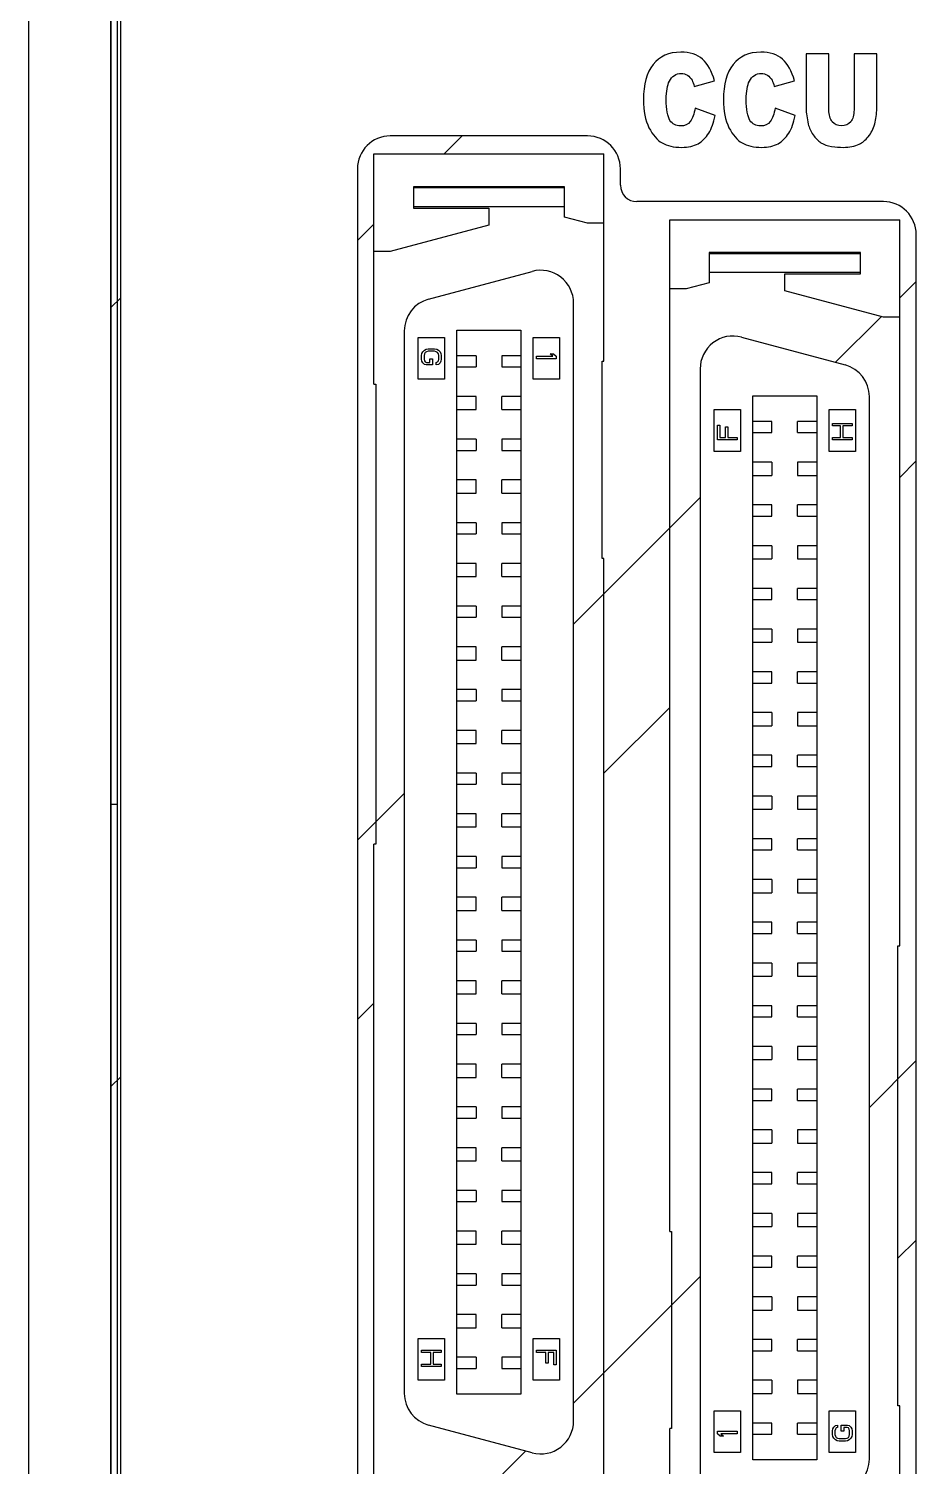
# Model space of a CAD drawing. Header units: inches. Extents: x 0 to 337, y 0 to 130.
# Drawn here: x 0 to 27, y 23.62 to 67.36 of the extents above; entities that cross this region are included whole.
import ezdxf

# ---------------------------------------------------------------- set-up
doc = ezdxf.new("R2010")
doc.units = ezdxf.units.IN
doc.header["$LTSCALE"] = 3.63
doc.header["$MEASUREMENT"] = 0
for name, color, linetype in [('BRE716_PCB_ADXF_CONTINUOUS_LINE', 7, 'CONTINUOUS'), ('BREJ710_4_00DXF_CONTINUOUS_LINE', 7, 'CONTINUOUS'), ('BSMJ712_4_00DXF_CONTINUOUS_LINE', 7, 'CONTINUOUS'), ('TE_1734101_5DXF_CONTINUOUS_LINE', 7, 'CONTINUOUS')]:
    doc.layers.add(name, color=color, linetype=linetype)

msp = doc.modelspace()

# ---------------------------------------------------------------- linework, layer by layer
at = {"layer": 'BRE716_PCB_ADXF_CONTINUOUS_LINE', "color": 7, "linetype": 'Continuous'}
msp.add_line((2.7, 16), (2.7, 114), dxfattribs=at)
at = {"layer": 'BREJ710_4_00DXF_CONTINUOUS_LINE', "color": 7, "linetype": 'Continuous'}
for p, q in [((2.8, 6.3), (2.8, 123.8)), ((17, 64.1), (11, 64.1)), ((10, 63.1), (10, 21)), ((18, 62.6), (18, 63.1)), ((26, 62.1), (18.5, 62.1)), ((27, 19), (27, 61.1)), ((2.7, 43.75), (2.5, 43.75))]:
    msp.add_line(p, q, dxfattribs=at)
at = {"layer": 'BREJ710_4_00DXF_CONTINUOUS_LINE', "color": 4, "linetype": 'Continuous'}
for p, q in [((23.652, 66.6), (23.652, 64.931)), ((24.343, 66.6), (23.652, 66.6)), ((24.343, 64.891), (24.343, 66.6)), ((25.108, 66.6), (25.108, 64.891)), ((25.799, 66.6), (25.108, 66.6)), ((25.799, 64.931), (25.799, 66.6)), ((20.248, 65.607), (20.859, 65.777)), ((22.682, 65.607), (23.293, 65.777)), ((20.88, 64.717), (20.274, 64.946)), ((23.314, 64.717), (22.708, 64.946))]:
    msp.add_line(p, q, dxfattribs=at)
at = {"layer": 'BREJ710_4_00DXF_CONTINUOUS_LINE', "color": 2, "linetype": 'Continuous'}
for p, q in [((12.634, 63.55), (13.184, 64.1)), ((10, 60.916), (10.5, 61.416)), ((26.5, 59.168), (27, 59.668)), ((2.5, 58.876), (2.8, 59.176)), ((24.542, 57.21), (25.93, 58.598)), ((26.5, 53.708), (27, 54.208)), ((16.575, 49.243), (20.425, 53.093)), ((17.5, 44.708), (19.5, 46.708)), ((10, 42.668), (11.425, 44.093)), ((10, 37.208), (10.5, 37.708)), ((25.575, 34.536), (27, 35.961)), ((2.5, 35.168), (2.8, 35.468)), ((26.445, 29.945), (27, 30.5)), ((16.575, 25.536), (20.425, 29.386)), ((13.729, 22.689), (15.117, 24.077))]:
    msp.add_line(p, q, dxfattribs=at)
at = {"layer": 'BREJ710_4_00DXF_CONTINUOUS_LINE', "color": 7, "linetype": 'Continuous'}
for centre, radius, start, end in [((11, 63.1), 1, 90, 180), ((17, 63.1), 1, 0, 90), ((18.5, 62.6), 0.5, 180, 270), ((26, 61.1), 1, 0, 90)]:
    msp.add_arc(centre, radius, start, end, dxfattribs=at)
at = {"layer": 'BREJ710_4_00DXF_CONTINUOUS_LINE', "color": 4, "linetype": 'Continuous'}
for points in [[(19.834, 66.648), (19.473, 66.648), (19.193, 66.522), (18.996, 66.273)], [(20.498, 66.433), (20.336, 66.575), (20.115, 66.648), (19.834, 66.648)], [(22.268, 66.648), (21.907, 66.648), (21.627, 66.522), (21.43, 66.273)], [(22.932, 66.433), (22.77, 66.575), (22.549, 66.648), (22.268, 66.648)], [(18.996, 66.273), (18.799, 66.025), (18.701, 65.67), (18.701, 65.206)], [(20.859, 65.777), (20.779, 66.071), (20.66, 66.291), (20.498, 66.433)], [(21.43, 66.273), (21.233, 66.025), (21.135, 65.67), (21.135, 65.206)], [(23.293, 65.777), (23.213, 66.071), (23.094, 66.291), (22.932, 66.433)], [(19.395, 65.211), (19.395, 65.462), (19.426, 65.645), (19.489, 65.764)], [(19.489, 65.764), (19.572, 65.92), (19.693, 66), (19.85, 66)], [(19.85, 66), (19.919, 66), (19.982, 65.981), (20.038, 65.946)], [(20.038, 65.946), (20.093, 65.911), (20.141, 65.859), (20.18, 65.793)], [(20.18, 65.793), (20.203, 65.754), (20.226, 65.691), (20.248, 65.607)], [(21.829, 65.211), (21.829, 65.462), (21.86, 65.645), (21.923, 65.764)], [(21.923, 65.764), (22.006, 65.92), (22.127, 66), (22.284, 66)], [(22.284, 66), (22.353, 66), (22.416, 65.981), (22.472, 65.946)], [(22.472, 65.946), (22.527, 65.911), (22.575, 65.859), (22.614, 65.793)], [(22.614, 65.793), (22.637, 65.754), (22.66, 65.691), (22.682, 65.607)], [(18.701, 65.206), (18.701, 64.858), (18.756, 64.574), (18.869, 64.35)], [(19.508, 64.573), (19.432, 64.688), (19.395, 64.902), (19.395, 65.211)], [(21.135, 65.206), (21.135, 64.858), (21.19, 64.574), (21.303, 64.35)], [(21.942, 64.573), (21.866, 64.688), (21.829, 64.902), (21.829, 65.211)], [(20.274, 64.946), (20.243, 64.768), (20.193, 64.633), (20.126, 64.541)], [(22.708, 64.946), (22.677, 64.768), (22.627, 64.633), (22.56, 64.541)], [(23.652, 64.931), (23.652, 64.793), (23.673, 64.637), (23.716, 64.457)], [(24.443, 64.533), (24.376, 64.619), (24.343, 64.738), (24.343, 64.891)], [(25.108, 64.891), (25.108, 64.736), (25.073, 64.616), (25.006, 64.532)], [(25.736, 64.463), (25.777, 64.61), (25.799, 64.765), (25.799, 64.931)], [(18.869, 64.35), (18.981, 64.129), (19.114, 63.972), (19.268, 63.885)], [(19.826, 64.402), (19.688, 64.402), (19.583, 64.459), (19.508, 64.573)], [(20.126, 64.541), (20.058, 64.447), (19.957, 64.402), (19.826, 64.402)], [(20.688, 64.184), (20.775, 64.325), (20.839, 64.503), (20.88, 64.717)], [(21.303, 64.35), (21.415, 64.129), (21.548, 63.972), (21.703, 63.885)], [(22.26, 64.402), (22.122, 64.402), (22.017, 64.459), (21.942, 64.573)], [(22.56, 64.541), (22.492, 64.447), (22.391, 64.402), (22.26, 64.402)], [(23.122, 64.184), (23.209, 64.325), (23.273, 64.503), (23.314, 64.717)], [(23.716, 64.457), (23.742, 64.346), (23.791, 64.239), (23.863, 64.135)], [(24.726, 64.405), (24.605, 64.405), (24.511, 64.447), (24.443, 64.533)], [(25.006, 64.532), (24.938, 64.447), (24.845, 64.405), (24.726, 64.405)], [(25.542, 64.077), (25.631, 64.188), (25.695, 64.316), (25.736, 64.463)], [(19.268, 63.885), (19.422, 63.798), (19.621, 63.752), (19.866, 63.752)], [(20.361, 63.861), (20.491, 63.934), (20.599, 64.041), (20.688, 64.184)], [(21.703, 63.885), (21.857, 63.798), (22.055, 63.752), (22.3, 63.752)], [(22.795, 63.861), (22.925, 63.934), (23.033, 64.041), (23.122, 64.184)], [(23.863, 64.135), (23.935, 64.031), (24.014, 63.951), (24.101, 63.893)], [(24.101, 63.893), (24.187, 63.836), (24.295, 63.8), (24.424, 63.781)], [(25.265, 63.846), (25.362, 63.89), (25.453, 63.966), (25.542, 64.077)], [(19.866, 63.752), (20.066, 63.752), (20.231, 63.789), (20.361, 63.861)], [(22.3, 63.752), (22.5, 63.752), (22.665, 63.789), (22.795, 63.861)], [(24.424, 63.781), (24.552, 63.762), (24.671, 63.752), (24.781, 63.752)], [(24.781, 63.752), (24.969, 63.752), (25.131, 63.785), (25.265, 63.846)]]:
    msp.add_open_spline(points, degree=3, dxfattribs=at)
at = {"layer": 'BSMJ712_4_00DXF_CONTINUOUS_LINE', "color": 7, "linetype": 'Continuous'}
for p, q in [((0, 0), (0, 130)), ((2.5, 130), (2.5, 0)), ((2.5, 0), (2.5, 130))]:
    msp.add_line(p, q, dxfattribs=at)
at = {"layer": 'TE_1734101_5DXF_CONTINUOUS_LINE', "color": 7, "linetype": 'Continuous'}
for p, q in [((10.5, 56.55), (10.5, 63.55)), ((10.5, 63.55), (17.5, 63.55)), ((17.5, 57.24), (17.5, 63.55)), ((11.7, 62.555), (11.7, 61.905)), ((16.3, 62.555), (11.7, 62.555)), ((16.3, 62.516), (11.7, 62.516)), ((16.3, 61.63), (16.3, 62.555)), ((16.3, 61.944), (11.7, 61.944)), ((11.7, 61.905), (14, 61.905)), ((14, 61.905), (14, 61.383)), ((14, 61.383), (11, 60.579)), ((17, 61.442), (16.3, 61.63)), ((17.5, 61.442), (17, 61.442)), ((19.5, 30.76), (19.5, 61.55)), ((19.5, 61.55), (26.5, 61.55)), ((26.5, 39.45), (26.5, 61.55)), ((11, 60.579), (10.5, 60.579)), ((20.7, 60.555), (20.7, 59.63)), ((25.3, 60.555), (20.7, 60.555)), ((25.3, 60.516), (20.7, 60.516)), ((25.3, 59.905), (25.3, 60.555)), ((12.166, 59.132), (15.316, 59.976)), ((25.3, 59.944), (20.7, 59.944)), ((20.7, 59.63), (20, 59.442)), ((23, 59.383), (23, 59.905)), ((23, 59.905), (25.3, 59.905)), ((20, 59.442), (19.5, 59.442)), ((26, 58.579), (23, 59.383)), ((16.575, 24.99), (16.575, 59.01)), ((13.025, 25.81), (13.025, 58.19)), ((13.025, 58.19), (14.975, 58.19)), ((14.975, 58.19), (14.975, 25.81)), ((26.5, 58.579), (26, 58.579)), ((11.425, 58.166), (11.425, 25.834)), ((11.85, 56.7), (11.85, 57.97)), ((11.85, 57.97), (12.65, 57.97)), ((12.65, 57.97), (12.65, 56.7)), ((15.35, 56.7), (15.35, 57.97)), ((15.35, 57.97), (16.15, 57.97)), ((16.15, 57.97), (16.15, 56.7)), ((21.684, 57.976), (24.834, 57.132)), ((11.95, 57.42), (11.963, 57.482)), ((11.95, 57.308), (11.95, 57.42)), ((11.963, 57.245), (11.95, 57.308)), ((11.963, 57.482), (11.988, 57.533)), ((11.988, 57.533), (12.039, 57.582)), ((12.039, 57.47), (12.027, 57.42)), ((12.027, 57.42), (12.027, 57.308)), ((12.027, 57.308), (12.039, 57.257)), ((12.039, 57.582), (12.09, 57.607)), ((12.065, 57.507), (12.039, 57.47)), ((12.103, 57.533), (12.065, 57.507)), ((12.09, 57.607), (12.154, 57.62)), ((12.154, 57.545), (12.103, 57.533)), ((12.154, 57.62), (12.346, 57.62)), ((12.346, 57.545), (12.154, 57.545)), ((12.205, 57.207), (12.205, 57.32)), ((12.205, 57.32), (12.282, 57.32)), ((12.282, 57.32), (12.282, 57.132)), ((12.346, 57.62), (12.41, 57.607)), ((12.397, 57.533), (12.346, 57.545)), ((12.435, 57.507), (12.397, 57.533)), ((12.41, 57.607), (12.461, 57.582)), ((12.461, 57.47), (12.435, 57.507)), ((12.461, 57.582), (12.512, 57.533)), ((12.473, 57.42), (12.461, 57.47)), ((12.461, 57.257), (12.473, 57.308)), ((12.473, 57.308), (12.473, 57.42)), ((12.512, 57.533), (12.537, 57.482)), ((12.537, 57.482), (12.55, 57.42)), ((12.55, 57.308), (12.537, 57.245)), ((12.55, 57.42), (12.55, 57.308)), ((13.61, 57.41), (13.025, 57.41)), ((13.61, 57.41), (13.61, 57.07)), ((14.39, 57.41), (14.39, 57.07)), ((14.975, 57.41), (14.39, 57.41)), ((15.45, 57.32), (15.45, 57.395)), ((15.45, 57.395), (15.948, 57.395)), ((16.05, 57.32), (15.45, 57.32)), ((15.948, 57.395), (15.859, 57.47)), ((15.859, 57.47), (15.961, 57.47)), ((15.961, 57.47), (16.05, 57.395)), ((16.05, 57.395), (16.05, 57.32)), ((11.988, 57.195), (11.963, 57.245)), ((12.039, 57.145), (11.988, 57.195)), ((12.039, 57.257), (12.065, 57.22)), ((12.09, 57.132), (12.039, 57.145)), ((12.065, 57.22), (12.103, 57.207)), ((12.282, 57.132), (12.09, 57.132)), ((12.103, 57.207), (12.205, 57.207)), ((12.397, 57.207), (12.435, 57.22)), ((12.397, 57.132), (12.397, 57.207)), ((12.461, 57.145), (12.397, 57.132)), ((12.435, 57.22), (12.461, 57.257)), ((12.512, 57.195), (12.461, 57.145)), ((12.537, 57.245), (12.512, 57.195)), ((13.025, 57.07), (13.61, 57.07)), ((14.39, 57.07), (14.975, 57.07)), ((17.445, 51.24), (17.445, 57.24)), ((17.445, 57.24), (17.5, 57.24)), ((20.425, 57.01), (20.425, 22.99)), ((10.5, 56.55), (10.555, 56.55)), ((10.555, 56.55), (10.555, 42.55)), ((12.65, 56.7), (11.85, 56.7)), ((16.15, 56.7), (15.35, 56.7)), ((13.61, 56.17), (13.025, 56.17)), ((13.61, 55.77), (13.61, 56.17)), ((14.39, 55.77), (14.39, 56.17)), ((14.975, 56.17), (14.39, 56.17)), ((22.025, 23.81), (22.025, 56.19)), ((22.025, 56.19), (23.975, 56.19)), ((23.975, 56.19), (23.975, 23.81)), ((25.575, 23.834), (25.575, 56.166)), ((13.025, 55.77), (13.61, 55.77)), ((14.39, 55.77), (14.975, 55.77)), ((20.85, 54.5), (20.85, 55.77)), ((20.85, 55.77), (21.65, 55.77)), ((21.65, 55.77), (21.65, 54.5)), ((24.35, 54.5), (24.35, 55.77)), ((24.35, 55.77), (25.15, 55.77)), ((25.15, 55.77), (25.15, 54.5)), ((20.95, 54.85), (20.95, 55.3)), ((20.95, 55.3), (21.027, 55.3)), ((21.027, 55.3), (21.027, 54.925)), ((21.193, 54.925), (21.193, 55.25)), ((21.193, 55.25), (21.269, 55.25)), ((21.269, 55.25), (21.269, 54.925)), ((22.61, 55.41), (22.025, 55.41)), ((22.61, 55.07), (22.61, 55.41)), ((23.39, 55.07), (23.39, 55.41)), ((23.975, 55.41), (23.39, 55.41)), ((24.45, 55.275), (24.45, 55.35)), ((24.45, 55.35), (25.05, 55.35)), ((24.693, 55.275), (24.45, 55.275)), ((24.693, 54.925), (24.693, 55.275)), ((24.769, 55.275), (24.769, 54.925)), ((25.05, 55.275), (24.769, 55.275)), ((25.05, 55.35), (25.05, 55.275)), ((13.61, 54.87), (13.025, 54.87)), ((13.61, 54.87), (13.61, 54.53)), ((14.39, 54.87), (14.39, 54.53)), ((14.975, 54.87), (14.39, 54.87)), ((21.55, 54.85), (20.95, 54.85)), ((21.027, 54.925), (21.193, 54.925)), ((21.269, 54.925), (21.55, 54.925)), ((21.55, 54.925), (21.55, 54.85)), ((22.025, 55.07), (22.61, 55.07)), ((23.39, 55.07), (23.975, 55.07)), ((24.45, 54.85), (24.45, 54.925)), ((24.45, 54.925), (24.693, 54.925)), ((25.05, 54.85), (24.45, 54.85)), ((24.769, 54.925), (25.05, 54.925)), ((25.05, 54.925), (25.05, 54.85)), ((13.025, 54.53), (13.61, 54.53)), ((14.39, 54.53), (14.975, 54.53)), ((21.65, 54.5), (20.85, 54.5)), ((25.15, 54.5), (24.35, 54.5)), ((22.61, 54.17), (22.025, 54.17)), ((22.61, 54.17), (22.61, 53.77)), ((23.39, 54.17), (23.39, 53.77)), ((23.975, 54.17), (23.39, 54.17)), ((13.61, 53.63), (13.025, 53.63)), ((13.61, 53.23), (13.61, 53.63)), ((14.39, 53.23), (14.39, 53.63)), ((14.975, 53.63), (14.39, 53.63)), ((22.025, 53.77), (22.61, 53.77)), ((23.39, 53.77), (23.975, 53.77)), ((13.025, 53.23), (13.61, 53.23)), ((14.39, 53.23), (14.975, 53.23)), ((22.61, 52.87), (22.025, 52.87)), ((22.025, 52.53), (22.61, 52.53)), ((22.61, 52.53), (22.61, 52.87)), ((23.39, 52.53), (23.39, 52.87)), ((23.975, 52.87), (23.39, 52.87)), ((23.39, 52.53), (23.975, 52.53)), ((13.61, 52.33), (13.025, 52.33)), ((13.61, 52.33), (13.61, 51.99)), ((14.39, 52.33), (14.39, 51.99)), ((14.975, 52.33), (14.39, 52.33)), ((13.025, 51.99), (13.61, 51.99)), ((14.39, 51.99), (14.975, 51.99)), ((22.61, 51.63), (22.025, 51.63)), ((22.61, 51.63), (22.61, 51.23)), ((23.39, 51.63), (23.39, 51.23)), ((23.975, 51.63), (23.39, 51.63)), ((17.5, 51.24), (17.445, 51.24)), ((17.5, 20.45), (17.5, 51.24)), ((22.025, 51.23), (22.61, 51.23)), ((23.39, 51.23), (23.975, 51.23)), ((13.61, 51.09), (13.025, 51.09)), ((13.61, 50.69), (13.61, 51.09)), ((14.39, 50.69), (14.39, 51.09)), ((14.975, 51.09), (14.39, 51.09)), ((13.025, 50.69), (13.61, 50.69)), ((14.39, 50.69), (14.975, 50.69)), ((22.61, 50.33), (22.025, 50.33)), ((22.61, 49.99), (22.61, 50.33)), ((23.39, 49.99), (23.39, 50.33)), ((23.975, 50.33), (23.39, 50.33)), ((22.025, 49.99), (22.61, 49.99)), ((23.39, 49.99), (23.975, 49.99)), ((13.61, 49.79), (13.025, 49.79)), ((13.025, 49.45), (13.61, 49.45)), ((13.61, 49.79), (13.61, 49.45)), ((14.39, 49.79), (14.39, 49.45)), ((14.975, 49.79), (14.39, 49.79)), ((14.39, 49.45), (14.975, 49.45)), ((22.61, 49.09), (22.025, 49.09)), ((22.61, 49.09), (22.61, 48.69)), ((23.39, 49.09), (23.39, 48.69)), ((23.975, 49.09), (23.39, 49.09)), ((22.025, 48.69), (22.61, 48.69)), ((23.39, 48.69), (23.975, 48.69)), ((13.61, 48.55), (13.025, 48.55)), ((13.025, 48.15), (13.61, 48.15)), ((13.61, 48.15), (13.61, 48.55)), ((14.39, 48.15), (14.39, 48.55)), ((14.975, 48.55), (14.39, 48.55)), ((14.39, 48.15), (14.975, 48.15)), ((22.61, 47.79), (22.025, 47.79)), ((22.61, 47.45), (22.61, 47.79)), ((23.39, 47.45), (23.39, 47.79)), ((23.975, 47.79), (23.39, 47.79)), ((13.61, 47.25), (13.025, 47.25)), ((13.61, 47.25), (13.61, 46.91)), ((14.39, 47.25), (14.39, 46.91)), ((14.975, 47.25), (14.39, 47.25)), ((22.025, 47.45), (22.61, 47.45)), ((23.39, 47.45), (23.975, 47.45)), ((13.025, 46.91), (13.61, 46.91)), ((14.39, 46.91), (14.975, 46.91)), ((22.61, 46.55), (22.025, 46.55)), ((22.61, 46.55), (22.61, 46.15)), ((23.39, 46.55), (23.39, 46.15)), ((23.975, 46.55), (23.39, 46.55)), ((13.61, 46.01), (13.025, 46.01)), ((13.61, 45.61), (13.61, 46.01)), ((14.39, 45.61), (14.39, 46.01)), ((14.975, 46.01), (14.39, 46.01)), ((22.025, 46.15), (22.61, 46.15)), ((23.39, 46.15), (23.975, 46.15)), ((13.025, 45.61), (13.61, 45.61)), ((14.39, 45.61), (14.975, 45.61)), ((22.61, 45.25), (22.025, 45.25)), ((22.61, 44.91), (22.61, 45.25)), ((23.39, 44.91), (23.39, 45.25)), ((23.975, 45.25), (23.39, 45.25)), ((13.61, 44.71), (13.025, 44.71)), ((13.61, 44.71), (13.61, 44.37)), ((14.39, 44.71), (14.39, 44.37)), ((14.975, 44.71), (14.39, 44.71)), ((22.025, 44.91), (22.61, 44.91)), ((23.39, 44.91), (23.975, 44.91)), ((13.025, 44.37), (13.61, 44.37)), ((14.39, 44.37), (14.975, 44.37)), ((22.61, 44.01), (22.025, 44.01)), ((22.61, 44.01), (22.61, 43.61)), ((23.39, 44.01), (23.39, 43.61)), ((23.975, 44.01), (23.39, 44.01)), ((13.61, 43.47), (13.025, 43.47)), ((13.61, 43.07), (13.61, 43.47)), ((14.39, 43.07), (14.39, 43.47)), ((14.975, 43.47), (14.39, 43.47)), ((22.025, 43.61), (22.61, 43.61)), ((23.39, 43.61), (23.975, 43.61)), ((13.025, 43.07), (13.61, 43.07)), ((14.39, 43.07), (14.975, 43.07)), ((10.5, 20.45), (10.5, 42.55)), ((10.555, 42.55), (10.5, 42.55)), ((22.61, 42.71), (22.025, 42.71)), ((22.61, 42.37), (22.61, 42.71)), ((23.39, 42.37), (23.39, 42.71)), ((23.975, 42.71), (23.39, 42.71)), ((13.61, 42.17), (13.025, 42.17)), ((13.61, 42.17), (13.61, 41.83)), ((14.39, 42.17), (14.39, 41.83)), ((14.975, 42.17), (14.39, 42.17)), ((22.025, 42.37), (22.61, 42.37)), ((23.39, 42.37), (23.975, 42.37)), ((13.025, 41.83), (13.61, 41.83)), ((14.39, 41.83), (14.975, 41.83)), ((22.61, 41.47), (22.025, 41.47)), ((22.61, 41.47), (22.61, 41.07)), ((23.39, 41.47), (23.39, 41.07)), ((23.975, 41.47), (23.39, 41.47)), ((13.61, 40.93), (13.025, 40.93)), ((13.61, 40.53), (13.61, 40.93)), ((14.39, 40.53), (14.39, 40.93)), ((14.975, 40.93), (14.39, 40.93)), ((22.025, 41.07), (22.61, 41.07)), ((23.39, 41.07), (23.975, 41.07)), ((13.025, 40.53), (13.61, 40.53)), ((14.39, 40.53), (14.975, 40.53)), ((22.61, 40.17), (22.025, 40.17)), ((22.025, 39.83), (22.61, 39.83)), ((22.61, 39.83), (22.61, 40.17)), ((23.39, 39.83), (23.39, 40.17)), ((23.975, 40.17), (23.39, 40.17)), ((23.39, 39.83), (23.975, 39.83)), ((13.61, 39.63), (13.025, 39.63)), ((13.61, 39.63), (13.61, 39.29)), ((14.39, 39.63), (14.39, 39.29)), ((14.975, 39.63), (14.39, 39.63)), ((26.445, 25.45), (26.445, 39.45)), ((26.445, 39.45), (26.5, 39.45)), ((13.025, 39.29), (13.61, 39.29)), ((14.39, 39.29), (14.975, 39.29)), ((22.61, 38.93), (22.025, 38.93)), ((22.025, 38.53), (22.61, 38.53)), ((22.61, 38.93), (22.61, 38.53)), ((23.39, 38.93), (23.39, 38.53)), ((23.975, 38.93), (23.39, 38.93)), ((23.39, 38.53), (23.975, 38.53)), ((13.61, 38.39), (13.025, 38.39)), ((13.61, 37.99), (13.61, 38.39)), ((14.39, 37.99), (14.39, 38.39)), ((14.975, 38.39), (14.39, 38.39)), ((13.025, 37.99), (13.61, 37.99)), ((14.39, 37.99), (14.975, 37.99)), ((22.61, 37.63), (22.025, 37.63)), ((22.61, 37.29), (22.61, 37.63)), ((23.39, 37.29), (23.39, 37.63)), ((23.975, 37.63), (23.39, 37.63)), ((22.025, 37.29), (22.61, 37.29)), ((23.39, 37.29), (23.975, 37.29)), ((13.61, 37.09), (13.025, 37.09)), ((13.025, 36.75), (13.61, 36.75)), ((13.61, 37.09), (13.61, 36.75)), ((14.39, 37.09), (14.39, 36.75)), ((14.975, 37.09), (14.39, 37.09)), ((14.39, 36.75), (14.975, 36.75)), ((22.61, 36.39), (22.025, 36.39)), ((22.61, 36.39), (22.61, 35.99)), ((23.39, 36.39), (23.39, 35.99)), ((23.975, 36.39), (23.39, 36.39)), ((22.025, 35.99), (22.61, 35.99)), ((23.39, 35.99), (23.975, 35.99)), ((13.61, 35.85), (13.025, 35.85)), ((13.025, 35.45), (13.61, 35.45)), ((13.61, 35.45), (13.61, 35.85)), ((14.39, 35.45), (14.39, 35.85)), ((14.975, 35.85), (14.39, 35.85)), ((14.39, 35.45), (14.975, 35.45)), ((22.61, 35.09), (22.025, 35.09)), ((22.61, 34.75), (22.61, 35.09)), ((23.39, 34.75), (23.39, 35.09)), ((23.975, 35.09), (23.39, 35.09)), ((22.025, 34.75), (22.61, 34.75)), ((23.39, 34.75), (23.975, 34.75)), ((13.61, 34.55), (13.025, 34.55)), ((13.025, 34.21), (13.61, 34.21)), ((13.61, 34.55), (13.61, 34.21)), ((14.39, 34.55), (14.39, 34.21)), ((14.975, 34.55), (14.39, 34.55)), ((14.39, 34.21), (14.975, 34.21)), ((22.61, 33.85), (22.025, 33.85)), ((22.61, 33.85), (22.61, 33.45)), ((23.39, 33.85), (23.39, 33.45)), ((23.975, 33.85), (23.39, 33.85)), ((13.61, 33.31), (13.025, 33.31)), ((13.61, 32.91), (13.61, 33.31)), ((14.39, 32.91), (14.39, 33.31)), ((14.975, 33.31), (14.39, 33.31)), ((22.025, 33.45), (22.61, 33.45)), ((23.39, 33.45), (23.975, 33.45)), ((13.025, 32.91), (13.61, 32.91)), ((14.39, 32.91), (14.975, 32.91)), ((22.61, 32.55), (22.025, 32.55)), ((22.61, 32.21), (22.61, 32.55)), ((23.39, 32.21), (23.39, 32.55)), ((23.975, 32.55), (23.39, 32.55)), ((13.61, 32.01), (13.025, 32.01)), ((13.61, 32.01), (13.61, 31.67)), ((14.39, 32.01), (14.39, 31.67)), ((14.975, 32.01), (14.39, 32.01)), ((22.025, 32.21), (22.61, 32.21)), ((23.39, 32.21), (23.975, 32.21)), ((13.025, 31.67), (13.61, 31.67)), ((14.39, 31.67), (14.975, 31.67)), ((22.61, 31.31), (22.025, 31.31)), ((22.61, 31.31), (22.61, 30.91)), ((23.39, 31.31), (23.39, 30.91)), ((23.975, 31.31), (23.39, 31.31)), ((13.61, 30.77), (13.025, 30.77)), ((13.61, 30.37), (13.61, 30.77)), ((14.39, 30.37), (14.39, 30.77)), ((14.975, 30.77), (14.39, 30.77)), ((19.5, 30.76), (19.555, 30.76)), ((19.555, 30.76), (19.555, 24.76)), ((22.025, 30.91), (22.61, 30.91)), ((23.39, 30.91), (23.975, 30.91)), ((13.025, 30.37), (13.61, 30.37)), ((14.39, 30.37), (14.975, 30.37)), ((22.61, 30.01), (22.025, 30.01)), ((22.61, 29.67), (22.61, 30.01)), ((23.39, 29.67), (23.39, 30.01)), ((23.975, 30.01), (23.39, 30.01)), ((13.61, 29.47), (13.025, 29.47)), ((13.61, 29.47), (13.61, 29.13)), ((14.39, 29.47), (14.39, 29.13)), ((14.975, 29.47), (14.39, 29.47)), ((22.025, 29.67), (22.61, 29.67)), ((23.39, 29.67), (23.975, 29.67)), ((13.025, 29.13), (13.61, 29.13)), ((14.39, 29.13), (14.975, 29.13)), ((22.61, 28.77), (22.025, 28.77)), ((22.61, 28.77), (22.61, 28.37)), ((23.39, 28.77), (23.39, 28.37)), ((23.975, 28.77), (23.39, 28.77)), ((13.61, 28.23), (13.025, 28.23)), ((13.61, 27.83), (13.61, 28.23)), ((14.39, 27.83), (14.39, 28.23)), ((14.975, 28.23), (14.39, 28.23)), ((22.025, 28.37), (22.61, 28.37)), ((23.39, 28.37), (23.975, 28.37)), ((13.025, 27.83), (13.61, 27.83)), ((14.39, 27.83), (14.975, 27.83)), ((11.85, 26.23), (11.85, 27.5)), ((11.85, 27.5), (12.65, 27.5)), ((11.95, 27.075), (11.95, 27.15)), ((11.95, 27.15), (12.55, 27.15)), ((12.55, 27.15), (12.55, 27.075)), ((12.65, 27.5), (12.65, 26.23)), ((15.35, 26.23), (15.35, 27.5)), ((15.35, 27.5), (16.15, 27.5)), ((15.45, 27.075), (15.45, 27.15)), ((15.45, 27.15), (16.05, 27.15)), ((16.05, 27.15), (16.05, 26.7)), ((16.15, 27.5), (16.15, 26.23)), ((22.61, 27.47), (22.025, 27.47)), ((22.025, 27.13), (22.61, 27.13)), ((22.61, 27.13), (22.61, 27.47)), ((23.39, 27.13), (23.39, 27.47)), ((23.975, 27.47), (23.39, 27.47)), ((23.39, 27.13), (23.975, 27.13)), ((12.231, 27.075), (11.95, 27.075)), ((11.95, 26.65), (11.95, 26.725)), ((11.95, 26.725), (12.231, 26.725)), ((12.231, 26.725), (12.231, 27.075)), ((12.307, 27.075), (12.307, 26.725)), ((12.55, 27.075), (12.307, 27.075)), ((12.307, 26.725), (12.55, 26.725)), ((12.55, 26.725), (12.55, 26.65)), ((13.61, 26.93), (13.025, 26.93)), ((13.61, 26.93), (13.61, 26.59)), ((14.39, 26.93), (14.39, 26.59)), ((14.975, 26.93), (14.39, 26.93)), ((15.731, 27.075), (15.45, 27.075)), ((15.731, 26.75), (15.731, 27.075)), ((15.807, 26.75), (15.731, 26.75)), ((15.807, 27.075), (15.807, 26.75)), ((15.973, 27.075), (15.807, 27.075)), ((15.973, 26.7), (15.973, 27.075)), ((16.05, 26.7), (15.973, 26.7)), ((12.55, 26.65), (11.95, 26.65)), ((13.025, 26.59), (13.61, 26.59)), ((14.39, 26.59), (14.975, 26.59)), ((12.65, 26.23), (11.85, 26.23)), ((16.15, 26.23), (15.35, 26.23)), ((22.61, 26.23), (22.025, 26.23)), ((22.025, 25.83), (22.61, 25.83)), ((22.61, 26.23), (22.61, 25.83)), ((23.39, 26.23), (23.39, 25.83)), ((23.975, 26.23), (23.39, 26.23)), ((23.39, 25.83), (23.975, 25.83)), ((14.975, 25.81), (13.025, 25.81)), ((26.5, 25.45), (26.445, 25.45)), ((26.5, 18.45), (26.5, 25.45)), ((20.85, 24.03), (20.85, 25.3)), ((20.85, 25.3), (21.65, 25.3)), ((21.65, 25.3), (21.65, 24.03)), ((24.35, 24.03), (24.35, 25.3)), ((24.35, 25.3), (25.15, 25.3)), ((25.15, 25.3), (25.15, 24.03)), ((15.316, 24.024), (12.166, 24.868)), ((19.5, 18.45), (19.5, 24.76)), ((19.555, 24.76), (19.5, 24.76)), ((20.95, 24.605), (20.95, 24.68)), ((20.95, 24.68), (21.55, 24.68)), ((21.039, 24.53), (20.95, 24.605)), ((21.141, 24.53), (21.039, 24.53)), ((21.052, 24.605), (21.141, 24.53)), ((21.55, 24.605), (21.052, 24.605)), ((21.55, 24.68), (21.55, 24.605)), ((22.61, 24.93), (22.025, 24.93)), ((22.025, 24.59), (22.61, 24.59)), ((22.61, 24.59), (22.61, 24.93)), ((23.39, 24.59), (23.39, 24.93)), ((23.975, 24.93), (23.39, 24.93)), ((23.39, 24.59), (23.975, 24.59)), ((24.45, 24.692), (24.463, 24.755)), ((24.45, 24.58), (24.45, 24.692)), ((24.463, 24.518), (24.45, 24.58)), ((24.463, 24.755), (24.488, 24.805)), ((24.488, 24.467), (24.463, 24.518)), ((24.488, 24.805), (24.539, 24.855)), ((24.539, 24.743), (24.527, 24.692)), ((24.527, 24.692), (24.527, 24.58)), ((24.527, 24.58), (24.539, 24.53)), ((24.539, 24.855), (24.603, 24.868)), ((24.565, 24.78), (24.539, 24.743)), ((24.539, 24.53), (24.565, 24.492)), ((24.603, 24.793), (24.565, 24.78)), ((24.603, 24.868), (24.603, 24.793)), ((24.718, 24.68), (24.718, 24.868)), ((24.718, 24.868), (24.91, 24.868)), ((24.795, 24.68), (24.718, 24.68)), ((24.795, 24.793), (24.795, 24.68)), ((24.897, 24.793), (24.795, 24.793)), ((24.935, 24.78), (24.897, 24.793)), ((24.91, 24.868), (24.961, 24.855)), ((24.961, 24.743), (24.935, 24.78)), ((24.935, 24.492), (24.961, 24.53)), ((24.961, 24.855), (25.012, 24.805)), ((24.973, 24.692), (24.961, 24.743)), ((24.961, 24.53), (24.973, 24.58)), ((24.973, 24.58), (24.973, 24.692)), ((25.012, 24.805), (25.037, 24.755)), ((25.037, 24.518), (25.012, 24.467)), ((25.037, 24.755), (25.05, 24.692)), ((25.05, 24.58), (25.037, 24.518)), ((25.05, 24.692), (25.05, 24.58)), ((24.539, 24.417), (24.488, 24.467)), ((24.59, 24.393), (24.539, 24.417)), ((24.565, 24.492), (24.603, 24.467)), ((24.654, 24.38), (24.59, 24.393)), ((24.603, 24.467), (24.654, 24.455)), ((24.654, 24.455), (24.846, 24.455)), ((24.846, 24.38), (24.654, 24.38)), ((24.846, 24.455), (24.897, 24.467)), ((24.91, 24.393), (24.846, 24.38)), ((24.897, 24.467), (24.935, 24.492)), ((24.961, 24.417), (24.91, 24.393)), ((25.012, 24.467), (24.961, 24.417)), ((21.65, 24.03), (20.85, 24.03)), ((23.975, 23.81), (22.025, 23.81)), ((25.15, 24.03), (24.35, 24.03))]:
    msp.add_line(p, q, dxfattribs=at)
for centre, start, end in [((15.575, 59.01), 0, 105), ((12.425, 58.166), 105, 180), ((21.425, 57.01), 75, 180), ((24.575, 56.166), 0, 75), ((12.425, 25.834), 180, 255), ((15.575, 24.99), 255, 0), ((24.575, 23.834), 285, 0)]:
    msp.add_arc(centre, 1, start, end, dxfattribs=at)

doc.saveas('drawing.dxf')
